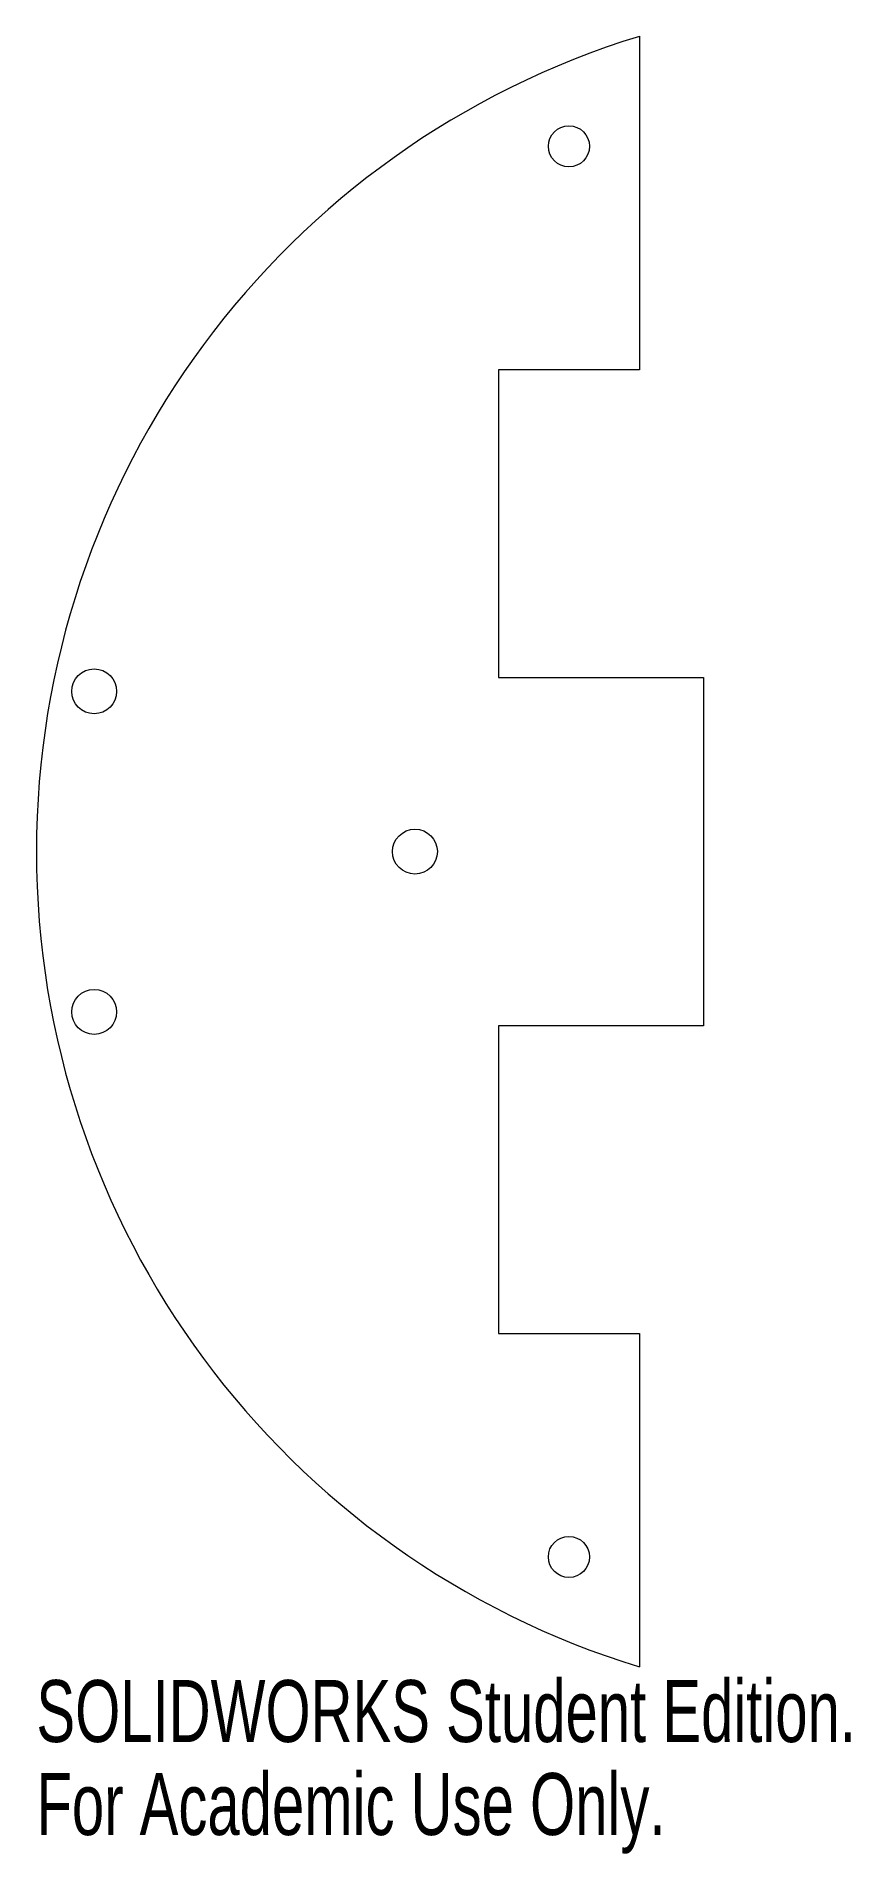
# Model space of a CAD drawing. Header units: millimetres. Extents: x -93 to -29, y -78 to 64.
import ezdxf

# ---------------------------------------------------------------- set-up
doc = ezdxf.new("R2010")
doc.units = ezdxf.units.MM
doc.linetypes.add('SLD-Solid', pattern=[0])
doc.styles.add('SLDTEXTSTYLE0', font='TXT', dxfattribs={"width": 0.7})

msp = doc.modelspace()

# ---------------------------------------------------------------- linework, layer by layer
at = {"color": 7, "linetype": 'SLD-Solid', "lineweight": 15}
for p, q in [((-45.57, 63.58), (-45.57, 37.58)), ((-45.57, 37.58), (-56.57, 37.58)), ((-56.57, 37.58), (-56.57, 13.58)), ((-56.57, 13.58), (-40.57, 13.58)), ((-40.57, 13.58), (-40.57, -13.58)), ((-40.57, -13.58), (-56.57, -13.58)), ((-56.57, -13.58), (-56.57, -37.58)), ((-56.57, -37.58), (-45.57, -37.58)), ((-45.57, -37.58), (-45.57, -63.58))]:
    msp.add_line(p, q, dxfattribs=at)
for centre, radius in [((-51.07, 55), 1.6), ((-88.07, 12.5), 1.75), ((-63.07, 0), 1.75), ((-88.07, -12.5), 1.75), ((-51.07, -55), 1.6)]:
    msp.add_circle(centre, radius, dxfattribs=at)
msp.add_arc((-26.07, 0), 66.5, 107.0516, 252.9484, dxfattribs=at)

# ---------------------------------------------------------------- texts
at = {"color": 7, "linetype": 'Continuous', "char_height": 4.8336, "attachment_point": 1, "style": 'SLDTEXTSTYLE0'}
for s, insert in [('SOLIDWORKS Student Edition.', (-92.57, -64.6)), ('For Academic Use Only.', (-92.57, -71.85))]:
    msp.add_mtext(s, dxfattribs=dict(at, insert=insert))

doc.saveas('drawing.dxf')
